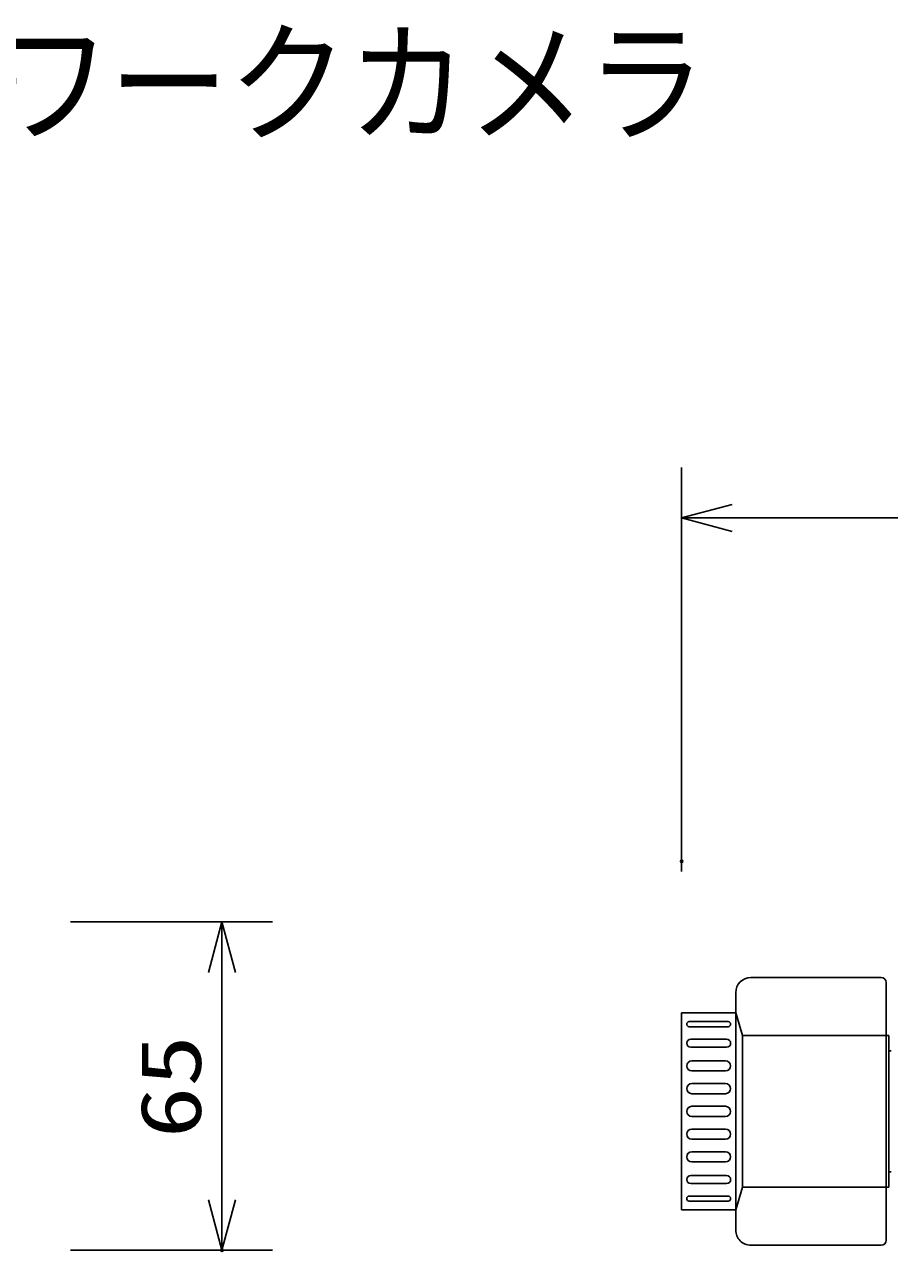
# Model space of a CAD drawing. Units: millimetres, scale not verified. Extents: x -62 to 63, y -56 to 57.
# Drawn here: x -19.92 to 14.32, y 8.71 to 57.29 of the extents above; entities that cross this region are included whole.
import ezdxf
from ezdxf.enums import TextEntityAlignment as Align

# ---------------------------------------------------------------- set-up
doc = ezdxf.new("R2010")
doc.units = ezdxf.units.MM
doc.header["$LTSCALE"] = 0.189848
doc.header["$PDMODE"] = 32
doc.header["$PDSIZE"] = 0.0949
for name, color, linetype in [('0-0_MOJI1', 2, 'Continuous'), ('0-2_SUNPO', 3, 'Continuous'), ('0-3_WAKU', 1, 'Continuous'), ('0-4_GAIKEI', 1, 'Continuous'), ('0-5_DEFPOINTS', 7, 'Continuous')]:
    doc.layers.add(name, color=color, linetype=linetype)
doc.styles.add('ＭＳ ゴシック', font='')
doc.styles.get('ＭＳ ゴシック').set_extended_font_data('MS Gothic')

# ---------------------------------------------------------------- blocks, each defined once
blk = doc.blocks.new('_OPEN30')
at = {"layer": '0-3_WAKU', "color": 7}
blk.add_line((0, 0), (-1, 0), dxfattribs=at)
blk.add_lwpolyline([(-1, 0.26795), (0, 0), (-1, -0.26795)], dxfattribs=at)

msp = doc.modelspace()

# ---------------------------------------------------------------- linework, layer by layer
at = {"layer": '0-2_SUNPO'}
for p, q in [((6.096, 26.1503), (6.096, 39.7526)), ((8.096, 37.7526), (45.296, 37.7526)), ((6.096, 32.8421), (6.096, 23.7526)), ((-18.1043, 21.7526), (-10.1043, 21.7526)), ((-12.1043, 19.7526), (-12.1043, 10.7526)), ((-18.1043, 8.7526), (-10.1043, 8.7526))]:
    msp.add_line(p, q, dxfattribs=at)
at = {"layer": '0-3_WAKU', "color": 7}
msp.add_point((6.096, 24.1503), dxfattribs=at)
at = {"layer": '0-4_GAIKEI', "color": 7}
for p, q in [((8.836, 19.5526), (13.996, 19.5526)), ((8.236, 18.9526), (8.236, 18.1526)), ((14.196, 17.2472), (14.196, 19.3526)), ((6.096, 18.1526), (6.096, 10.3526)), ((6.096, 18.1526), (8.236, 18.1526)), ((14.196, 17.2526), (14.196, 11.2579)), ((14.196, 9.1526), (14.196, 11.2579)), ((6.096, 10.3526), (8.236, 10.3526)), ((8.236, 10.3526), (8.236, 9.5526)), ((8.8359, 8.9526), (13.996, 8.9526))]:
    msp.add_line(p, q, dxfattribs=at)
at = {"layer": '0-4_GAIKEI'}
for p, q in [((8.236, 18.1526), (8.236, 10.3526)), ((8.236, 18.1526), (8.4985, 17.2526)), ((6.396, 17.8069), (7.936, 17.8069)), ((6.396, 17.6069), (7.936, 17.6069)), ((6.456, 17.1126), (7.876, 17.1126)), ((14.196, 17.2526), (8.4985, 17.2526)), ((8.4985, 11.2526), (8.4985, 17.2526)), ((14.296, 17.2526), (14.196, 17.2526)), ((6.456, 16.7926), (7.876, 16.7926)), ((14.296, 16.6526), (14.296, 11.8526)), ((6.496, 16.2526), (7.836, 16.2526)), ((6.496, 15.8526), (7.836, 15.8526)), ((6.496, 15.3526), (7.836, 15.3526)), ((6.496, 14.9526), (7.836, 14.9526)), ((6.496, 14.4526), (7.836, 14.4526)), ((6.496, 14.0526), (7.836, 14.0526)), ((6.496, 13.5526), (7.836, 13.5526)), ((6.496, 13.1526), (7.836, 13.1526)), ((6.496, 12.6526), (7.836, 12.6526)), ((6.496, 12.2526), (7.836, 12.2526)), ((6.456, 11.7126), (7.876, 11.7126)), ((14.296, 11.8526), (14.396, 11.8526)), ((14.296, 11.2526), (14.296, 11.8526)), ((6.456, 11.3926), (7.876, 11.3926)), ((8.4985, 11.2526), (8.236, 10.3526)), ((14.196, 11.2526), (8.4985, 11.2526)), ((14.296, 11.2526), (14.196, 11.2526)), ((6.396, 10.8983), (7.936, 10.8983)), ((6.396, 10.6983), (7.936, 10.6983))]:
    msp.add_line(p, q, dxfattribs=at)
msp.add_lwpolyline([(14.396, 16.6526), (14.296, 16.6526), (14.296, 17.2526)], dxfattribs=at)
at = {"layer": '0-4_GAIKEI', "color": 7}
for centre, radius, start, end in [((8.836, 18.9526), 0.6, 90, 180), ((13.996, 19.3526), 0.2, 0, 90), ((8.8359, 9.5525), 0.5999, 179.99511, 269.99916), ((13.996, 9.1526), 0.2, 270, 0)]:
    msp.add_arc(centre, radius, start, end, dxfattribs=at)
at = {"layer": '0-4_GAIKEI'}
for centre, radius, start, end in [((6.396, 17.7069), 0.1, 90, 270), ((7.936, 17.7069), 0.1, 270, 90), ((6.456, 16.9526), 0.16, 90, 270), ((7.876, 16.9526), 0.16, 270, 90), ((6.496, 16.0526), 0.2, 90, 270), ((7.836, 16.0526), 0.2, 270, 90), ((6.496, 15.1526), 0.2, 90, 270), ((7.836, 15.1526), 0.2, 270, 90), ((6.496, 14.2526), 0.2, 90, 270), ((7.836, 14.2526), 0.2, 270, 90), ((6.496, 13.3526), 0.2, 90, 270), ((7.836, 13.3526), 0.2, 270, 90), ((6.496, 12.4526), 0.2, 90, 270), ((7.836, 12.4526), 0.2, 270, 90), ((6.456, 11.5526), 0.16, 90, 270), ((7.876, 11.5526), 0.16, 270, 90), ((6.396, 10.7983), 0.1, 90, 270), ((7.936, 10.7983), 0.1, 270, 90)]:
    msp.add_arc(centre, radius, start, end, dxfattribs=at)
at = {"layer": '0-5_DEFPOINTS'}
msp.add_point((-12.1043, 8.7526), dxfattribs=at)

# ---------------------------------------------------------------- block references
at = {"layer": '0-2_SUNPO', "xscale": 2, "yscale": 2}
for p, rotation in [((6.096, 37.7526), 180), ((-12.1043, 21.7526), 90), ((-12.1043, 8.7526), 270)]:
    msp.add_blockref('_OPEN30', p, dxfattribs=dict(at, rotation=rotation))

# ---------------------------------------------------------------- texts
at = {"layer": '0-0_MOJI1', "style": 'ＭＳ ゴシック', "width": 0.9}
msp.add_text('ネットワークカメラ', height=3.848, dxfattribs=at).set_placement((-35.4625, 51.9023), align=Align.BOTTOM_LEFT)
at = {"layer": '0-2_SUNPO', "style": 'ＭＳ ゴシック', "width": 1.25}
msp.add_text('65', height=2.405, rotation=90, dxfattribs=at).set_placement((-12.2139, 13.1857), align=Align.BOTTOM_LEFT)

doc.saveas('drawing.dxf')
